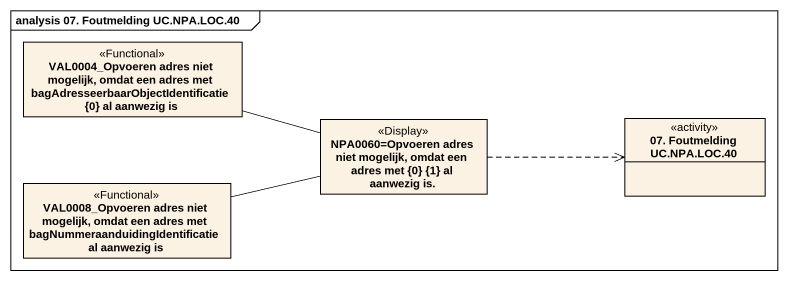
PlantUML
@startuml
mainframe analysis 07. Foutmelding UC.NPA.LOC.40
hide circle
hide empty members
class "VAL0004_Opvoeren adres niet mogelijk, omdat een adres met bagAdresseerbaarObjectIdentificatie {0} al aanwezig is" as VAL0004_Opvoeren_adres_niet <<Functional>>
class "NPA0060=Opvoeren adres niet mogelijk, omdat een adres met {0} {1} al aanwezig is." as NPA0060_Opvoeren_adres_niet <<Display>>
class "07. Foutmelding UC.NPA.LOC.40" as c07_Foutmelding_UC_NPA_LOC_40 <<activity>>
class "VAL0008_Opvoeren adres niet mogelijk, omdat een adres met bagNummeraanduidingIdentificatie al aanwezig is" as VAL0008_Opvoeren_adres_niet <<Functional>>
VAL0004_Opvoeren_adres_niet -right- NPA0060_Opvoeren_adres_niet
NPA0060_Opvoeren_adres_niet .right.> c07_Foutmelding_UC_NPA_LOC_40
VAL0008_Opvoeren_adres_niet -right- NPA0060_Opvoeren_adres_niet
@enduml
